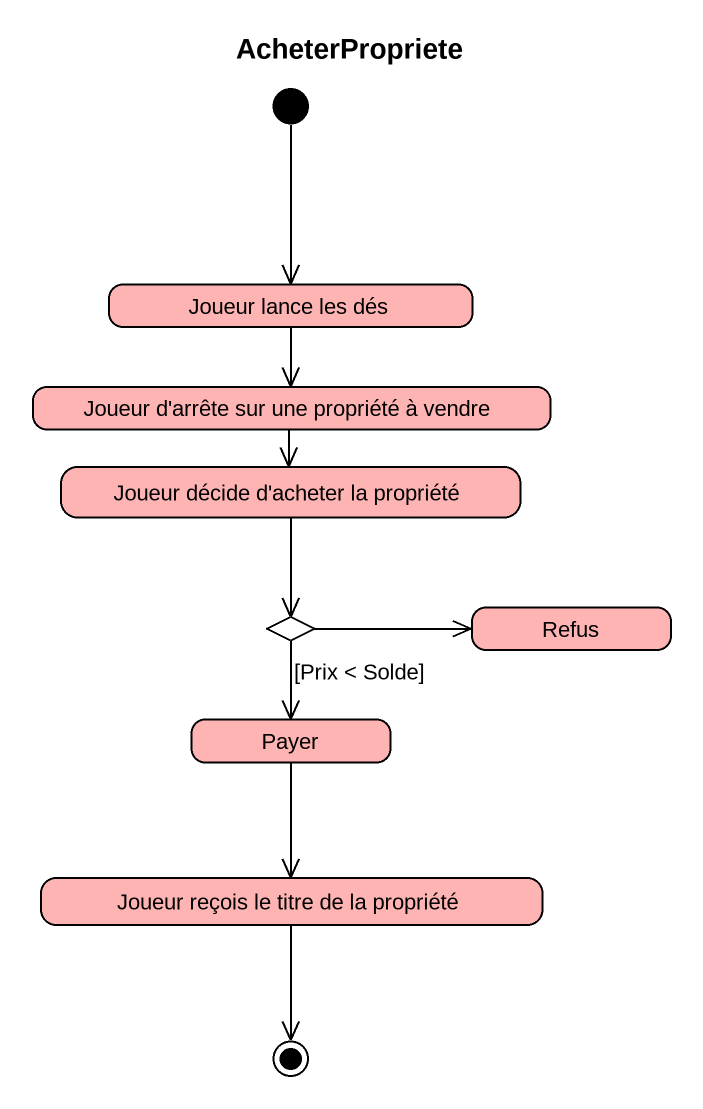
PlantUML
@startuml
title AcheterPropriete
hide empty description
state "Joueur lance les dés" as Joueur_lance_les_dés #FFB4B4
state "Joueur d'arrête sur une propriété à vendre" as Joueur_d_arrête_sur_une #FFB4B4
state "Joueur décide d'acheter la propriété" as Joueur_décide_d_acheter_la #FFB4B4
state choice1 <<choice>> #FFAFAF
state Refus #FFB4B4
state Payer #FFB4B4
state "Joueur reçois le titre de la propriété" as Joueur_reçois_le_titre_de #FFB4B4
[*] --> Joueur_lance_les_dés
Joueur_lance_les_dés --> Joueur_d_arrête_sur_une
Joueur_d_arrête_sur_une --> Joueur_décide_d_acheter_la
Joueur_décide_d_acheter_la --> choice1
choice1 -right-> Refus
choice1 --> Payer : [Prix < Solde]
Payer --> Joueur_reçois_le_titre_de
Joueur_reçois_le_titre_de --> [*]
@enduml
